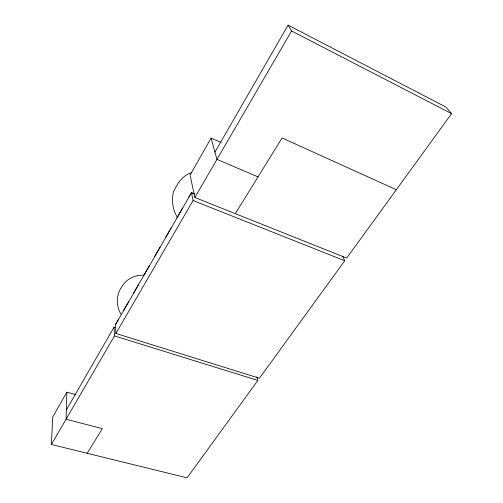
<?xml version="1.0" encoding="UTF-8"?>
<svg xmlns="http://www.w3.org/2000/svg" width="503" height="503" viewBox="0 0 503 503"><rect width="100%" height="100%" fill="white"/><g stroke="black" fill="none" stroke-linecap="round" stroke-linejoin="round"><path stroke-width="0.75" d="M75.764 394.604L66.842 392.158L66.088 419.213L102.373 428.669L87.164 453.278M256.945 376.791L257.838 380.419L187.085 477.85L51.413 444.482L52.677 417.1L66.842 392.158M221.094 142.481L211.071 138.118L190.071 175.101L194.843 197.509L346.668 258.102L451.587 113.634L445.96 107.076L288.087 25.15L214.938 152.088M115.476 324.517L118.601 319.091M123.524 310.54L128.523 301.875M133.584 293.079L138.721 284.164M143.933 275.122L149.221 265.942M154.584 256.637L160.029 247.187M165.55 237.605L171.158 227.872M176.842 218L182.62 207.972M188.48 197.798L191.448 192.649L194.321 193.8M66.346 409.964L114.087 327.113L115.583 327.585M194.384 193.969L191.48 192.8L115.483 324.693L115.885 333.47L259.422 378.243L344.75 260.749L342.662 256.121M51.413 444.482L114.464 335.91L114.087 327.113M115.885 333.47L193.089 200.527L191.48 192.8M194.843 197.509L291.564 30.96L288.087 25.15M235.297 213.656L282.082 137.973L396.339 189.713M191.788 172.598C182.507 175.27 177.194 183.884 173.315 192.096C171.586 200.747 172.535 210.273 177.66 217.661M143.896 275.26C135.426 274.481 126.391 278.976 122.141 286.358C116.105 294.154 115.721 305.818 120.984 314.142M114.464 335.91L257.838 380.419M193.089 200.527L344.75 260.749M258.045 176.861L216.969 159.407L211.071 138.118M291.564 30.96L451.587 113.634"/></g></svg>
